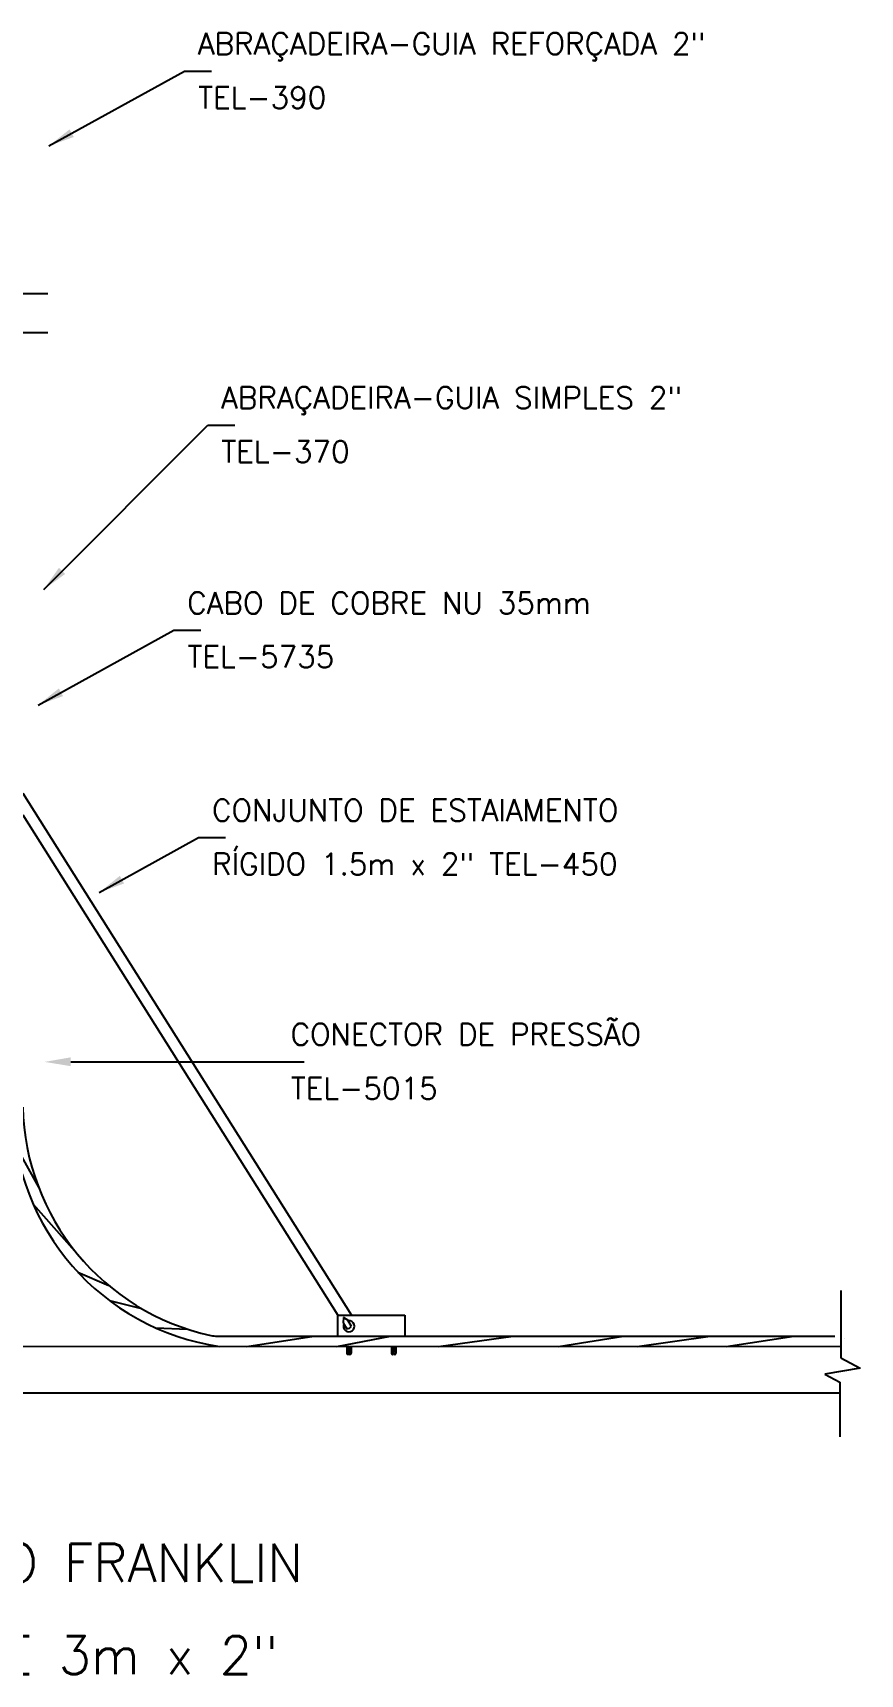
# Model space of a CAD drawing. Header units: millimetres. Extents: x -6159.3 to -6142, y -4663 to -4646.6.
# Drawn here: x -6149.66 to -6142.04, y -4662.96 to -4647.84 of the extents above; entities that cross this region are included whole.
import ezdxf
from ezdxf.enums import TextEntityAlignment as Align

# ---------------------------------------------------------------- set-up
doc = ezdxf.new("R2010")
doc.units = ezdxf.units.MM
doc.header["$LTSCALE"] = 10
doc.layers.add('Termotécnica', color=7, linetype='Continuous')
doc.styles.add('r140', font='romans.shx')
doc.styles.add('r80', font='romans.shx')

# ---------------------------------------------------------------- blocks, each defined once
blk = doc.blocks.new('*X2')
at = {"color": 0}
for p, q in [((181.767, 175.738), (181.784, 175.755)), ((181.767, 175.72), (181.785, 175.738)), ((181.767, 175.703), (181.786, 175.722)), ((181.768, 175.757), (181.773, 175.762)), ((181.775, 175.693), (181.785, 175.703))]:
    blk.add_line(p, q, dxfattribs=at)

msp = doc.modelspace()

# ---------------------------------------------------------------- linework, layer by layer
at = {"layer": 'Termotécnica', "color": 2}
for p, q in [((-6149.517, -4648.886), (-6148.267, -4648.197)), ((-6148.267, -4648.197), (-6148.017, -4648.197)), ((-6149.564, -4652.972), (-6148.052, -4651.457)), ((-6148.052, -4651.457), (-6147.802, -4651.457)), ((-6149.616, -4654.037), (-6148.366, -4653.348)), ((-6148.366, -4653.348), (-6148.116, -4653.348)), ((-6149.053, -4655.763), (-6148.137, -4655.258)), ((-6148.137, -4655.258), (-6147.887, -4655.258)), ((-6149.315, -4657.323), (-6147.412, -4657.323)), ((-6147.412, -4657.323), (-6147.162, -4657.323))]:
    msp.add_line(p, q, dxfattribs=at)
at = {"layer": 'Termotécnica', "color": 1}
for p, q in [((-6150.517, -4650.246), (-6149.526, -4650.246)), ((-6150.517, -4650.604), (-6149.526, -4650.604)), ((-6142.214, -4659.431), (-6142.214, -4660.049)), ((-6146.802, -4659.727), (-6146.769, -4659.784)), ((-6146.727, -4659.76), (-6146.759, -4659.704)), ((-6147.693, -4659.945), (-6147.074, -4659.85)), ((-6146.862, -4659.945), (-6146.366, -4659.85)), ((-6145.924, -4659.945), (-6145.235, -4659.85)), ((-6144.819, -4659.945), (-6144.218, -4659.85)), ((-6144.093, -4659.945), (-6143.42, -4659.85)), ((-6143.272, -4659.945), (-6142.647, -4659.85)), ((-6142.186, -4659.869), (-6142.183, -4659.869)), ((-6146.77, -4659.946), (-6146.77, -4660.007)), ((-6146.765, -4659.946), (-6146.765, -4660.007)), ((-6146.763, -4659.946), (-6146.76, -4659.946)), ((-6146.76, -4659.946), (-6146.74, -4659.945)), ((-6146.76, -4659.946), (-6146.758, -4659.951)), ((-6146.758, -4659.951), (-6146.76, -4659.956)), ((-6146.76, -4659.956), (-6146.758, -4659.963)), ((-6146.758, -4659.963), (-6146.76, -4659.966)), ((-6146.76, -4659.966), (-6146.758, -4659.973)), ((-6146.758, -4659.973), (-6146.76, -4659.977)), ((-6146.76, -4659.977), (-6146.757, -4659.982)), ((-6146.757, -4659.982), (-6146.76, -4659.987)), ((-6146.76, -4659.987), (-6146.757, -4659.993)), ((-6146.757, -4659.993), (-6146.76, -4659.997)), ((-6146.76, -4659.997), (-6146.757, -4660.003)), ((-6146.757, -4660.003), (-6146.76, -4660.007)), ((-6146.76, -4660.007), (-6146.755, -4660.014)), ((-6146.75, -4660.018), (-6146.755, -4660.014)), ((-6146.75, -4660.018), (-6146.745, -4660.014)), ((-6146.745, -4660.014), (-6146.739, -4660.007)), ((-6146.743, -4659.982), (-6146.739, -4659.976)), ((-6146.739, -4659.987), (-6146.743, -4659.982)), ((-6146.743, -4659.993), (-6146.739, -4659.987)), ((-6146.739, -4659.997), (-6146.743, -4659.993)), ((-6146.742, -4659.951), (-6146.739, -4659.945)), ((-6146.739, -4659.956), (-6146.742, -4659.951)), ((-6146.742, -4659.972), (-6146.739, -4659.966)), ((-6146.739, -4659.976), (-6146.742, -4659.972)), ((-6146.742, -4660.003), (-6146.739, -4659.997)), ((-6146.739, -4660.007), (-6146.742, -4660.003)), ((-6146.741, -4659.962), (-6146.739, -4659.956)), ((-6146.739, -4659.966), (-6146.741, -4659.962)), ((-6146.734, -4659.945), (-6146.734, -4660.007)), ((-6146.729, -4659.945), (-6146.729, -4660.007)), ((-6146.359, -4659.945), (-6146.358, -4660.007)), ((-6146.353, -4659.945), (-6146.353, -4660.007)), ((-6146.351, -4659.945), (-6146.348, -4659.945)), ((-6146.349, -4659.945), (-6146.328, -4659.945)), ((-6146.346, -4659.962), (-6146.349, -4659.966)), ((-6146.349, -4659.966), (-6146.346, -4659.972)), ((-6146.346, -4659.972), (-6146.349, -4659.976)), ((-6146.349, -4659.976), (-6146.346, -4659.981)), ((-6146.346, -4659.993), (-6146.349, -4659.997)), ((-6146.349, -4659.997), (-6146.346, -4660.002)), ((-6146.348, -4659.945), (-6146.346, -4659.95)), ((-6146.346, -4659.95), (-6146.348, -4659.955)), ((-6146.348, -4659.955), (-6146.346, -4659.962)), ((-6146.346, -4659.981), (-6146.348, -4659.986)), ((-6146.348, -4659.986), (-6146.346, -4659.993)), ((-6146.346, -4660.002), (-6146.348, -4660.007)), ((-6146.348, -4660.007), (-6146.343, -4660.013)), ((-6146.338, -4660.017), (-6146.343, -4660.013)), ((-6146.338, -4660.017), (-6146.333, -4660.013)), ((-6146.333, -4660.013), (-6146.328, -4660.007)), ((-6146.331, -4659.982), (-6146.328, -4659.976)), ((-6146.328, -4659.986), (-6146.331, -4659.982)), ((-6146.331, -4659.993), (-6146.328, -4659.986)), ((-6146.328, -4659.996), (-6146.331, -4659.993)), ((-6146.33, -4659.95), (-6146.328, -4659.945)), ((-6146.328, -4659.955), (-6146.33, -4659.95)), ((-6146.33, -4659.962), (-6146.328, -4659.955)), ((-6146.328, -4659.965), (-6146.33, -4659.962)), ((-6146.33, -4659.971), (-6146.328, -4659.965)), ((-6146.328, -4659.976), (-6146.33, -4659.971)), ((-6146.33, -4660.002), (-6146.328, -4659.996)), ((-6146.328, -4660.007), (-6146.33, -4660.002)), ((-6146.323, -4659.945), (-6146.322, -4660.007)), ((-6146.317, -4659.945), (-6146.317, -4660.007)), ((-6142.214, -4660.049), (-6142.037, -4660.144)), ((-6142.037, -4660.144), (-6142.363, -4660.2)), ((-6142.363, -4660.2), (-6142.223, -4660.275)), ((-6142.223, -4660.275), (-6142.223, -4660.779))]:
    msp.add_line(p, q, dxfattribs=at)
at = {"layer": 'Termotécnica', "color": 3}
for p, q in [((-6149.756, -4654.847), (-6146.727, -4659.657)), ((-6149.756, -4655.048), (-6146.853, -4659.657)), ((-6146.853, -4659.657), (-6146.236, -4659.656)), ((-6146.853, -4659.85), (-6146.853, -4659.657)), ((-6146.236, -4659.656), (-6146.235, -4659.85)), ((-6159.12, -4659.946), (-6142.214, -4659.944)), ((-6159.111, -4660.374), (-6142.223, -4660.372))]:
    msp.add_line(p, q, dxfattribs=at)
at = {"layer": 'Termotécnica', "color": 1, "linetype": 'ByBlock'}
for p, q in [((-6149.817, -4658.107), (-6149.612, -4658.479)), ((-6149.661, -4658.635), (-6149.186, -4659.171)), ((-6149.249, -4659.26), (-6148.964, -4659.384)), ((-6148.959, -4659.521), (-6148.662, -4659.595)), ((-6148.53, -4659.774), (-6148.239, -4659.785))]:
    msp.add_line(p, q, dxfattribs=at)
at = {"layer": 'Termotécnica', "color": 2, "linetype": 'ByBlock'}
msp.add_line((-6147.965, -4659.85), (-6142.27, -4659.85), dxfattribs=at)
at = {"layer": 'Termotécnica', "color": 1}
for points in [[(-6146.8, -4659.679), (-6146.802, -4659.727)], [(-6146.759, -4659.704), (-6146.759, -4659.704), (-6146.8, -4659.679)]]:
    msp.add_lwpolyline(points, dxfattribs=at)
at = {"layer": 'Termotécnica', "color": 2}
for centre, radius, start, end in [((-6147.62, -4657.741), 2.228, 180.542, 261.6478), ((-6147.553, -4657.69), 2.205, 181.2827, 257.6572), ((-6147.965, -4659.576), 0.274, 257.6572, 270)]:
    msp.add_arc(centre, radius, start, end, dxfattribs=at)
at = {"layer": 'Termotécnica', "color": 1}
for centre, radius, start, end in [((-6146.75, -4659.76), 0.0506, 153.646, 96.5813), ((-6146.78, -4659.717), 0.0679, 279.1327, 320.5994), ((-6146.753, -4660.005), 0.0169, 186.7315, 250.9905), ((-6146.748, -4660.005), 0.0169, 186.7315, 250.9905), ((-6146.751, -4660.005), 0.0169, 289.2106, 353.4696), ((-6146.746, -4660.005), 0.0169, 289.2106, 353.4696), ((-6146.342, -4660.005), 0.0169, 186.7315, 250.9905), ((-6146.337, -4660.005), 0.0169, 186.7315, 250.9905), ((-6146.339, -4660.005), 0.0169, 289.2106, 353.4696), ((-6146.334, -4660.005), 0.0169, 289.2106, 353.4696)]:
    msp.add_arc(centre, radius, start, end, dxfattribs=at)
at = {"layer": 'Termotécnica', "color": 2}
for points in [[(-6149.326, -4648.733), (-6149.287, -4648.803), (-6149.517, -4648.886)], [(-6149.424, -4652.772), (-6149.367, -4652.829), (-6149.564, -4652.972)], [(-6149.425, -4653.884), (-6149.386, -4653.954), (-6149.616, -4654.037)], [(-6148.862, -4655.61), (-6148.823, -4655.68), (-6149.053, -4655.763)], [(-6149.316, -4657.282), (-6149.315, -4657.363), (-6149.556, -4657.324)]]:
    msp.add_solid(points, dxfattribs=at)

# ---------------------------------------------------------------- block references
at = {"layer": 'Termotécnica', "color": 1, "xscale": 1.029285857800528, "yscale": 1.029285857800505, "zscale": 1.029285857800524, "rotation": 0.1005570492246861}
for p in [(-6333.532, -4841.182), (-6333.12, -4841.182)]:
    msp.add_blockref('*X2', p, dxfattribs=at)

# ---------------------------------------------------------------- texts
at = {"layer": 'Termotécnica', "color": 2, "style": 'r80'}
for s, p in [('ABRAÇADEIRA-GUIA REFORÇADA 2"', (-6148.143, -4647.944)), ('TEL-390', (-6148.141, -4648.44)), ('ABRAÇADEIRA-GUIA SIMPLES 2"', (-6147.928, -4651.204)), ('TEL-370', (-6147.926, -4651.701)), ('CABO DE COBRE NU 35mm', (-6148.241, -4653.095)), ('TEL-5735', (-6148.239, -4653.591)), ('CONJUNTO DE ESTAIAMENTO', (-6148.012, -4655.005)), ('RÍGIDO 1.5m x 2" TEL-450', (-6148.011, -4655.501)), ('CONECTOR DE PRESSÃO', (-6147.288, -4657.07)), ('TEL-5015', (-6147.286, -4657.567))]:
    msp.add_text(s, height=0.2, dxfattribs=at).set_placement(p, align=Align.MIDDLE_LEFT)
at = {"layer": 'Termotécnica', "color": 5, "style": 'r140'}
for s, p in [('PARÁ-RAIOS TIPO FRANKLIN', (-6150.465, -4662.218)), ('EM MASTRO DE 3m x 2"', (-6150.305, -4663.069))]:
    msp.add_text(s, height=0.35, dxfattribs=at).set_placement(p, align=Align.BOTTOM_CENTER)

doc.saveas('drawing.dxf')
